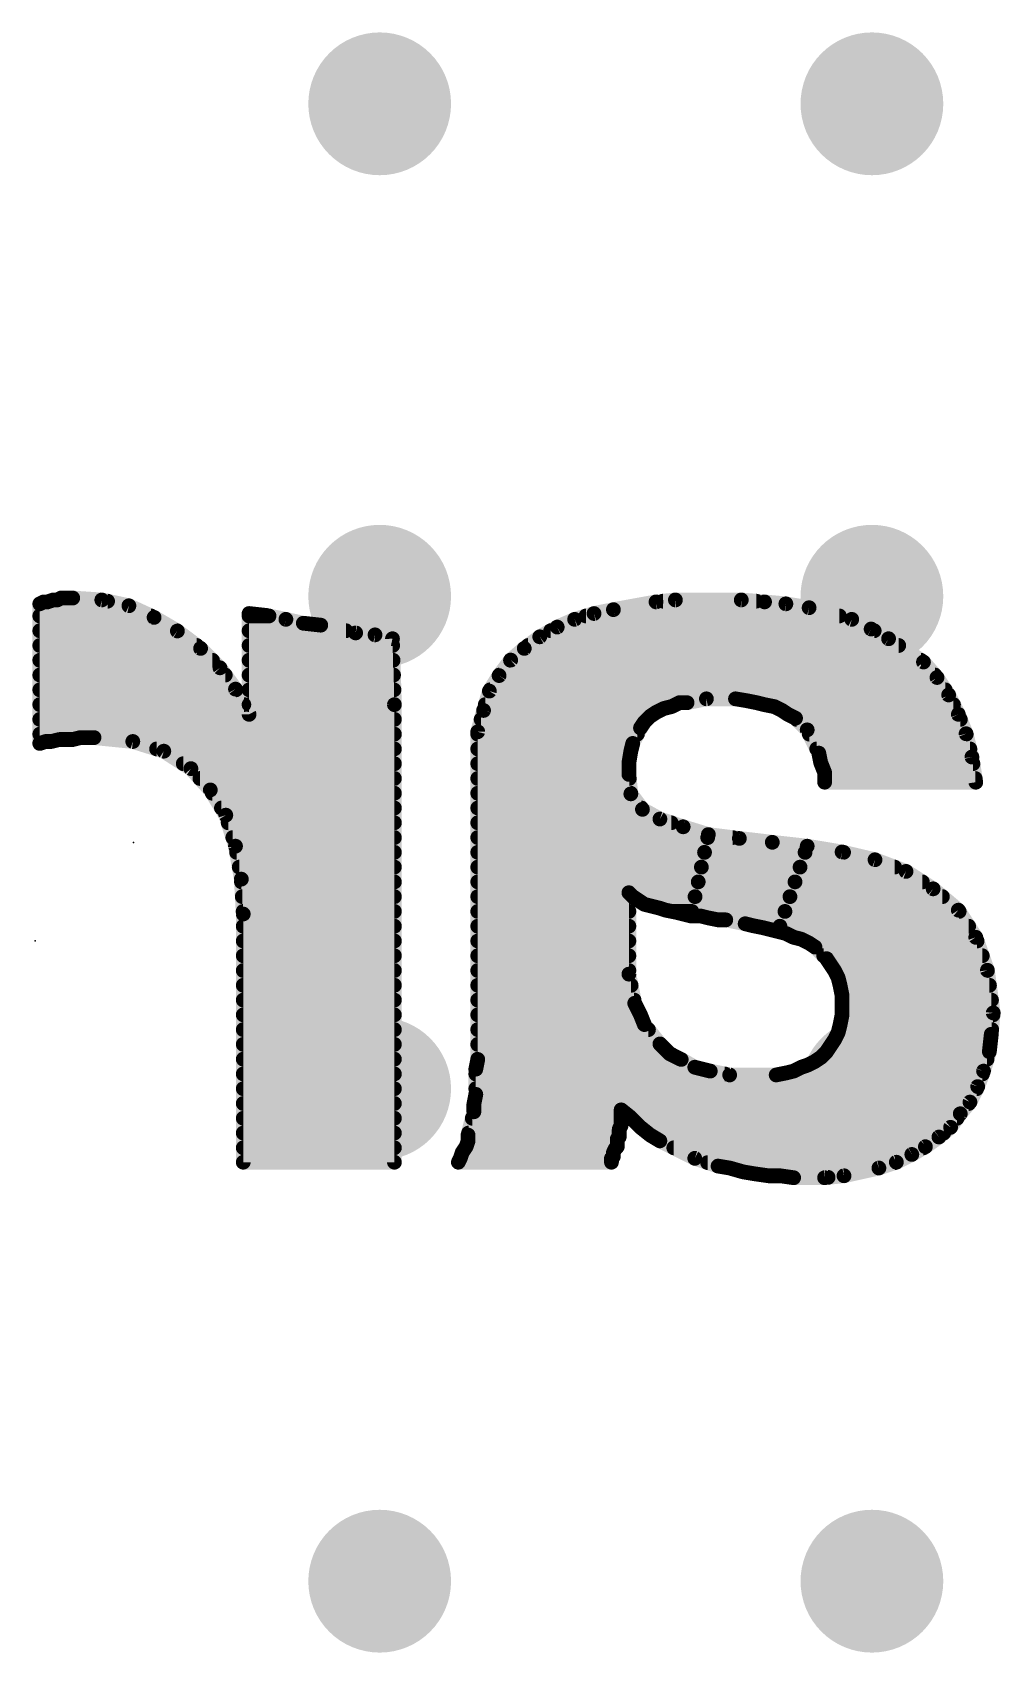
# Model space of a CAD drawing. Extents: x -38 to 69, y -21 to 41.
# Drawn here: x 19.8 to 24.79, y 16.14 to 24.5 of the extents above; entities that cross this region are included whole.
import ezdxf

# ---------------------------------------------------------------- set-up
doc = ezdxf.new("R2010")
doc.units = 0
for name, color, linetype in [('18', 110, 'CONTINUOUS'), ('22', 40, 'CONTINUOUS'), ('23', 53, 'CONTINUOUS'), ('24', 53, 'CONTINUOUS')]:
    doc.layers.add(name, color=color, linetype=linetype)

# ---------------------------------------------------------------- blocks, each defined once
blk = doc.blocks.new('ROUNDV')
at = {"const_width": 0.5}
blk.add_lwpolyline([(0, -0.25, 1), (0, 0.25, 1), (0, -0.25)], format="xyb", dxfattribs=at)

msp = doc.modelspace()

# ---------------------------------------------------------------- linework, layer by layer
at = {"layer": '22', "const_width": 0.0762}
for points in [[(19.856, 21.561), (19.836, 21.551)], [(19.836, 21.551), (19.836, 20.831)], [(19.876, 21.561), (19.856, 21.561)], [(19.906, 21.571), (19.876, 21.561)], [(19.8868, 21.5646), (20.1859, 21.5646)], [(19.926, 21.571), (19.906, 21.571)], [(19.946, 21.581), (19.926, 21.571)], [(20.006, 21.581), (19.946, 21.581)], [(20.156, 21.571), (20.006, 21.581)], [(20.296, 21.541), (20.156, 21.571)], [(20.426, 21.481), (20.296, 21.541)], [(23.016, 21.561), (22.796, 21.521)], [(23.116, 21.571), (23.016, 21.561)], [(23.052, 21.5646), (23.5328, 21.5646)], [(23.456, 21.571), (23.116, 21.571)], [(23.576, 21.561), (23.456, 21.571)], [(23.686, 21.551), (23.576, 21.561)], [(23.806, 21.531), (23.686, 21.551)], [(24.026, 21.471), (23.806, 21.531)], [(19.836, 21.4884), (20.41, 21.4884)], [(20.546, 21.411), (20.426, 21.481)], [(21.006, 21.491), (20.916, 21.501)], [(20.916, 21.501), (20.916, 20.981)], [(20.916, 21.4884), (21.019, 21.4884)], [(21.106, 21.471), (21.006, 21.491)], [(21.196, 21.451), (21.106, 21.471)], [(21.286, 21.441), (21.196, 21.451)], [(21.466, 21.401), (21.286, 21.441)], [(22.596, 21.471), (22.506, 21.431)], [(22.696, 21.501), (22.596, 21.471)], [(22.654, 21.4884), (23.9622, 21.4884)], [(22.796, 21.521), (22.696, 21.501)], [(24.126, 21.421), (24.026, 21.471)], [(19.836, 21.4122), (20.5439, 21.4122)], [(20.666, 21.321), (20.546, 21.411)], [(20.916, 21.4122), (21.4156, 21.4122)], [(21.566, 21.391), (21.466, 21.401)], [(21.656, 21.371), (21.566, 21.391)], [(21.666, 21.031), (21.656, 21.371)], [(22.416, 21.381), (22.336, 21.321)], [(22.506, 21.431), (22.416, 21.381)], [(22.4722, 21.4122), (24.1418, 21.4122)], [(24.216, 21.371), (24.126, 21.421)], [(24.396, 21.251), (24.216, 21.371)], [(19.836, 21.336), (20.646, 21.336)], [(20.766, 21.221), (20.666, 21.321)], [(20.916, 21.336), (21.657, 21.336)], [(22.336, 21.321), (22.266, 21.261)], [(22.356, 21.336), (24.2685, 21.336)], [(19.836, 21.2598), (20.7272, 21.2598)], [(20.846, 21.111), (20.766, 21.221)], [(20.916, 21.2598), (21.6593, 21.2598)], [(22.266, 21.261), (22.206, 21.181)], [(22.2651, 21.2598), (24.3828, 21.2598)], [(24.466, 21.171), (24.396, 21.251)], [(19.836, 21.1836), (20.7932, 21.1836)], [(19.836, 21.1074), (20.8479, 21.1074)], [(20.916, 20.981), (20.846, 21.111)], [(20.916, 21.1836), (21.6615, 21.1836)], [(20.916, 21.1074), (21.6638, 21.1074)], [(22.206, 21.181), (22.156, 21.101)], [(22.16, 21.1074), (24.5084, 21.1074)], [(22.208, 21.1836), (24.455, 21.1836)], [(24.526, 21.081), (24.466, 21.171)], [(19.836, 21.0312), (20.889, 21.0312)], [(20.916, 21.0312), (21.666, 21.0312)], [(21.666, 18.671), (21.666, 21.031)], [(22.156, 21.101), (22.126, 21.001)], [(22.1351, 21.0312), (23.1164, 21.0312)], [(23.056, 21.011), (23.096, 21.021)], [(23.096, 21.021), (23.136, 21.041)], [(23.136, 21.041), (23.176, 21.041)], [(23.176, 21.041), (23.276, 21.061)], [(23.276, 21.061), (23.426, 21.061)], [(23.426, 21.061), (23.486, 21.051)], [(23.486, 21.051), (23.536, 21.041)], [(23.536, 21.041), (23.576, 21.031)], [(23.5752, 21.0312), (24.5509, 21.0312)], [(23.576, 21.031), (23.626, 21.021)], [(23.626, 21.021), (23.666, 21.001)], [(24.576, 20.981), (24.526, 21.081)], [(19.836, 20.955), (21.666, 20.955)], [(22.126, 21.001), (22.096, 20.891)], [(22.1135, 20.955), (22.97, 20.955)], [(22.936, 20.911), (22.956, 20.941)], [(22.956, 20.941), (22.986, 20.971)], [(22.986, 20.971), (23.016, 20.991)], [(23.016, 20.991), (23.056, 21.011)], [(23.666, 21.001), (23.696, 20.981)], [(23.696, 20.981), (23.736, 20.961)], [(23.736, 20.961), (23.796, 20.901)], [(23.742, 20.955), (24.5864, 20.955)], [(24.616, 20.881), (24.576, 20.981)], [(19.836, 20.8788), (21.666, 20.8788)], [(20.006, 20.851), (20.046, 20.861)], [(20.046, 20.861), (20.116, 20.861)], [(20.116, 20.861), (20.316, 20.841)], [(22.096, 20.891), (22.096, 19.201)], [(22.096, 20.8788), (22.9199, 20.8788)], [(22.896, 20.831), (22.936, 20.911)], [(23.796, 20.901), (23.856, 20.781)], [(23.8071, 20.8788), (24.6166, 20.8788)], [(24.646, 20.761), (24.616, 20.881)], [(19.836, 20.831), (19.866, 20.841)], [(19.866, 20.841), (19.896, 20.841)], [(19.896, 20.841), (19.936, 20.851)], [(19.936, 20.851), (20.006, 20.851)], [(20.316, 20.841), (20.476, 20.791)], [(20.4389, 20.8026), (21.666, 20.8026)], [(20.476, 20.791), (20.616, 20.701)], [(22.096, 20.8026), (22.8889, 20.8026)], [(22.876, 20.731), (22.886, 20.791)], [(22.886, 20.791), (22.896, 20.831)], [(23.8452, 20.8026), (24.6356, 20.8026)], [(23.856, 20.781), (23.866, 20.731)], [(20.5765, 20.7264), (21.666, 20.7264)], [(20.616, 20.701), (20.716, 20.591)], [(22.096, 20.7264), (22.876, 20.7264)], [(22.876, 20.671), (22.876, 20.731)], [(23.866, 20.731), (23.886, 20.681)], [(23.8678, 20.7264), (24.6513, 20.7264)], [(24.666, 20.631), (24.646, 20.761)], [(20.6622, 20.6502), (21.666, 20.6502)], [(22.096, 20.6502), (22.8781, 20.6502)], [(22.886, 20.571), (22.876, 20.671)], [(23.886, 20.681), (23.886, 20.631)], [(23.886, 20.6502), (24.663, 20.6502)], [(23.886, 20.631), (24.666, 20.631)], [(20.716, 20.591), (20.796, 20.461)], [(20.7265, 20.574), (21.666, 20.574)], [(22.096, 20.574), (22.8857, 20.574)], [(22.946, 20.491), (22.886, 20.571)], [(20.7734, 20.4978), (21.666, 20.4978)], [(20.796, 20.461), (20.846, 20.301)], [(22.096, 20.4978), (22.9409, 20.4978)], [(23.036, 20.441), (22.946, 20.491)], [(23.156, 20.401), (23.036, 20.441)], [(20.8083, 20.4216), (21.666, 20.4216)], [(22.096, 20.4216), (23.0942, 20.4216)], [(23.286, 20.361), (23.156, 20.401)], [(23.286, 20.361), (23.196, 19.941)], [(23.196, 19.941), (23.286, 20.361)], [(23.446, 20.341), (23.286, 20.361)], [(20.8321, 20.3454), (21.666, 20.3454)], [(20.846, 20.301), (20.876, 20.131)], [(20.8516, 20.2692), (21.666, 20.2692)], [(22.096, 20.3454), (23.2827, 20.3454)], [(22.096, 20.2692), (23.2663, 20.2692)], [(23.2663, 20.2692), (23.7852, 20.2692)], [(23.2827, 20.3454), (23.4108, 20.3454)], [(23.616, 20.321), (23.446, 20.341)], [(23.796, 20.301), (23.616, 20.321)], [(23.646, 19.861), (23.796, 20.301)], [(23.796, 20.301), (23.646, 19.861)], [(23.7852, 20.2692), (23.9837, 20.2692)], [(23.976, 20.271), (23.796, 20.301)], [(24.146, 20.231), (23.976, 20.271)], [(20.8651, 20.193), (21.666, 20.193)], [(22.096, 20.193), (23.25, 20.193)], [(23.25, 20.193), (23.7592, 20.193)], [(23.7592, 20.193), (24.2473, 20.193)], [(24.306, 20.171), (24.146, 20.231)], [(20.876, 20.131), (20.886, 19.951)], [(20.8768, 20.1168), (21.666, 20.1168)], [(22.096, 20.1168), (23.2337, 20.1168)], [(23.2337, 20.1168), (23.7332, 20.1168)], [(23.7332, 20.1168), (24.3903, 20.1168)], [(24.446, 20.081), (24.306, 20.171)], [(20.881, 20.0406), (21.666, 20.0406)], [(22.096, 20.0406), (22.876, 20.0406)], [(22.876, 19.641), (22.876, 20.061)], [(22.876, 20.061), (22.896, 20.041)], [(22.896, 20.041), (22.956, 20.001)], [(22.8966, 20.0406), (23.2173, 20.0406)], [(23.2173, 20.0406), (23.7072, 20.0406)], [(23.7072, 20.0406), (24.4937, 20.0406)], [(24.576, 19.971), (24.446, 20.081)], [(20.8853, 19.9644), (21.666, 19.9644)], [(20.886, 19.951), (20.886, 18.671)], [(22.096, 19.9644), (22.876, 19.9644)], [(22.956, 20.001), (23.036, 19.981)], [(23.036, 19.981), (23.066, 19.971)], [(23.066, 19.971), (23.116, 19.961)], [(23.099, 19.9644), (23.201, 19.9644)], [(23.116, 19.961), (23.196, 19.941)], [(23.196, 19.941), (23.246, 19.941)], [(23.201, 19.9644), (23.6813, 19.9644)], [(23.246, 19.941), (23.286, 19.931)], [(23.6813, 19.9644), (24.5802, 19.9644)], [(24.666, 19.831), (24.576, 19.971)], [(20.886, 19.8882), (21.666, 19.8882)], [(22.096, 19.8882), (22.876, 19.8882)], [(23.286, 19.931), (23.336, 19.921)], [(23.336, 19.921), (23.376, 19.921)], [(23.376, 19.921), (23.476, 19.901)], [(23.476, 19.901), (23.516, 19.891)], [(23.516, 19.891), (23.566, 19.881)], [(23.53, 19.8882), (23.6553, 19.8882)], [(23.566, 19.881), (23.646, 19.861)], [(23.646, 19.861), (23.686, 19.851)], [(23.6553, 19.8882), (24.6292, 19.8882)], [(23.686, 19.851), (23.726, 19.831)], [(20.886, 19.812), (21.666, 19.812)], [(22.096, 19.812), (22.876, 19.812)], [(23.726, 19.831), (23.766, 19.821)], [(23.766, 19.821), (23.806, 19.801)], [(23.784, 19.812), (24.6727, 19.812)], [(23.806, 19.801), (23.836, 19.781)], [(23.836, 19.781), (23.896, 19.721)], [(24.726, 19.661), (24.666, 19.831)], [(20.886, 19.7358), (21.666, 19.7358)], [(22.096, 19.7358), (22.876, 19.7358)], [(23.8812, 19.7358), (24.6996, 19.7358)], [(23.896, 19.721), (23.936, 19.661)], [(20.886, 19.6596), (21.666, 19.6596)], [(22.096, 19.6596), (22.876, 19.6596)], [(22.906, 19.491), (22.876, 19.641)], [(23.936, 19.661), (23.956, 19.621)], [(23.9367, 19.6596), (24.7262, 19.6596)], [(23.956, 19.621), (23.966, 19.581)], [(24.756, 19.441), (24.726, 19.661)], [(20.886, 19.5834), (21.666, 19.5834)], [(22.096, 19.5834), (22.8875, 19.5834)], [(23.9654, 19.5834), (24.7366, 19.5834)], [(23.966, 19.581), (23.976, 19.531)], [(23.976, 19.531), (23.976, 19.431)], [(20.886, 19.5072), (21.666, 19.5072)], [(22.096, 19.5072), (22.9028, 19.5072)], [(22.936, 19.431), (22.906, 19.491)], [(23.976, 19.5072), (24.747, 19.5072)], [(24.746, 19.331), (24.756, 19.441)], [(20.886, 19.431), (21.666, 19.431)], [(20.886, 19.3548), (21.666, 19.3548)], [(22.096, 19.431), (22.936, 19.431)], [(22.096, 19.3548), (22.977, 19.3548)], [(22.956, 19.381), (22.936, 19.431)], [(23.036, 19.281), (22.956, 19.381)], [(23.966, 19.381), (23.956, 19.341)], [(23.9595, 19.3548), (24.7482, 19.3548)], [(23.976, 19.431), (23.966, 19.381)], [(23.976, 19.431), (24.7551, 19.431)], [(20.886, 19.2786), (21.666, 19.2786)], [(22.096, 19.2786), (23.0384, 19.2786)], [(23.086, 19.231), (23.036, 19.281)], [(23.936, 19.301), (23.896, 19.241)], [(23.9211, 19.2786), (24.7402, 19.2786)], [(23.956, 19.341), (23.936, 19.301)], [(24.736, 19.241), (24.746, 19.331)], [(20.886, 19.2024), (21.666, 19.2024)], [(22.096, 19.201), (22.086, 19.151)], [(22.096, 19.2024), (23.1432, 19.2024)], [(23.146, 19.201), (23.086, 19.231)], [(23.216, 19.161), (23.146, 19.201)], [(23.836, 19.191), (23.796, 19.171)], [(23.866, 19.211), (23.836, 19.191)], [(23.8531, 19.2024), (24.7244, 19.2024)], [(23.896, 19.241), (23.866, 19.211)], [(24.706, 19.141), (24.736, 19.241)], [(20.886, 19.1262), (21.666, 19.1262)], [(22.086, 19.151), (22.086, 19.021)], [(22.086, 19.1262), (23.37, 19.1262)], [(23.296, 19.141), (23.216, 19.161)], [(23.396, 19.121), (23.296, 19.141)], [(23.636, 19.121), (23.396, 19.121)], [(23.686, 19.131), (23.636, 19.121)], [(23.662, 19.1262), (24.7005, 19.1262)], [(23.726, 19.141), (23.686, 19.131)], [(23.766, 19.161), (23.726, 19.141)], [(23.796, 19.171), (23.766, 19.161)], [(24.676, 19.061), (24.706, 19.141)], [(20.886, 19.05), (21.666, 19.05)], [(22.086, 19.021), (22.076, 18.971)], [(22.086, 19.05), (24.6705, 19.05)], [(24.636, 18.981), (24.676, 19.061)], [(20.886, 18.9738), (21.666, 18.9738)], [(22.076, 18.971), (22.076, 18.931)], [(22.0766, 18.9738), (24.63, 18.9738)], [(22.836, 18.861), (22.836, 18.941)], [(22.836, 18.941), (22.886, 18.901)], [(24.586, 18.921), (24.636, 18.981)], [(20.886, 18.8976), (21.666, 18.8976)], [(22.076, 18.931), (22.046, 18.811)], [(22.0677, 18.8976), (22.836, 18.8976)], [(22.826, 18.841), (22.836, 18.861)], [(22.886, 18.901), (22.936, 18.851)], [(22.8894, 18.8976), (24.5693, 18.8976)], [(22.936, 18.851), (22.986, 18.811)], [(24.476, 18.801), (24.536, 18.851)], [(24.536, 18.851), (24.586, 18.921)], [(20.886, 18.8214), (21.666, 18.8214)], [(22.046, 18.781), (22.036, 18.751)], [(22.046, 18.811), (22.046, 18.781)], [(22.0486, 18.8214), (22.826, 18.8214)], [(22.816, 18.791), (22.826, 18.801)], [(22.816, 18.751), (22.816, 18.791)], [(22.826, 18.801), (22.826, 18.841)], [(22.973, 18.8214), (24.5005, 18.8214)], [(22.986, 18.811), (23.036, 18.781)], [(23.036, 18.781), (23.216, 18.691)], [(24.406, 18.751), (24.476, 18.801)], [(20.886, 18.7452), (21.666, 18.7452)], [(22.006, 18.691), (21.996, 18.671)], [(22.016, 18.721), (22.006, 18.691)], [(22.036, 18.751), (22.016, 18.721)], [(22.0321, 18.7452), (22.8102, 18.7452)], [(22.786, 18.691), (22.796, 18.701)], [(22.786, 18.671), (22.786, 18.691)], [(22.796, 18.721), (22.806, 18.741)], [(22.796, 18.701), (22.796, 18.721)], [(22.806, 18.741), (22.816, 18.751)], [(23.1076, 18.7452), (24.3959, 18.7452)], [(23.216, 18.691), (23.336, 18.651)], [(24.256, 18.671), (24.336, 18.711)], [(24.336, 18.711), (24.406, 18.751)], [(20.886, 18.671), (21.666, 18.671)], [(21.996, 18.671), (22.786, 18.671)], [(23.282, 18.669), (24.25, 18.669)], [(23.336, 18.651), (23.396, 18.641)], [(23.396, 18.641), (23.466, 18.621)], [(23.466, 18.621), (23.526, 18.611)], [(23.526, 18.611), (23.596, 18.601)], [(23.596, 18.601), (23.656, 18.601)], [(23.656, 18.601), (23.726, 18.591)], [(23.886, 18.591), (23.986, 18.601)], [(23.986, 18.601), (24.166, 18.641)], [(24.166, 18.641), (24.256, 18.671)], [(23.7134, 18.5928), (23.904, 18.5928)], [(23.726, 18.591), (23.886, 18.591)]]:
    msp.add_lwpolyline(points, dxfattribs=at)
at = {"layer": '22', "const_width": 0.0381}
for points in [[(19.8275, 21.568, 1), (19.8445, 21.534)], [(19.8551, 21.551, 1), (19.817, 21.551)], [(19.856, 21.58, 1), (19.856, 21.5419)], [(19.8645, 21.544, 1), (19.8475, 21.578)], [(19.87, 21.5791, 1), (19.882, 21.5429)], [(19.8868, 21.5837, 1), (19.8868, 21.5456)], [(19.876, 21.5419, 1), (19.876, 21.58)], [(19.906, 21.5901, 1), (19.906, 21.552)], [(19.912, 21.5529, 1), (19.9, 21.5891)], [(19.9175, 21.588, 1), (19.9345, 21.554)], [(19.926, 21.552, 1), (19.926, 21.5901)], [(19.946, 21.6, 1), (19.946, 21.5619)], [(19.9545, 21.564, 1), (19.9375, 21.598)], [(20.0073, 21.6, 1), (20.0047, 21.562)], [(20.006, 21.5619, 1), (20.006, 21.6)], [(20.16, 21.5896, 1), (20.152, 21.5524)], [(20.1547, 21.552, 1), (20.1573, 21.59)], [(20.1859, 21.5456, 1), (20.1859, 21.5837)], [(20.304, 21.5583, 1), (20.288, 21.5237)], [(20.292, 21.5224, 1), (20.3, 21.5596)], [(23.0141, 21.58, 1), (23.0179, 21.542)], [(23.0194, 21.5423, 1), (23.0126, 21.5797)], [(23.052, 21.5837, 1), (23.052, 21.5456)], [(23.116, 21.5901, 1), (23.116, 21.552)], [(23.1179, 21.552, 1), (23.1141, 21.59)], [(23.4576, 21.59, 1), (23.4544, 21.552)], [(23.456, 21.552, 1), (23.456, 21.5901)], [(23.5328, 21.5456, 1), (23.5328, 21.5837)], [(23.5777, 21.58, 1), (23.5743, 21.542)], [(23.5744, 21.542, 1), (23.5776, 21.58)], [(23.6891, 21.5698, 1), (23.6829, 21.5322)], [(23.6843, 21.532, 1), (23.6877, 21.57)], [(23.811, 21.5494, 1), (23.801, 21.5126)], [(23.8029, 21.5122, 1), (23.8091, 21.5498)], [(19.836, 21.5075, 1), (19.836, 21.4694)], [(20.4356, 21.4975, 1), (20.4164, 21.4645)], [(20.41, 21.4694, 1), (20.41, 21.5075)], [(20.418, 21.4637, 1), (20.434, 21.4983)], [(20.9181, 21.5199, 1), (20.9139, 21.4821)], [(20.9351, 21.501, 1), (20.897, 21.501)], [(20.916, 21.5075, 1), (20.916, 21.4694)], [(21.0097, 21.5097, 1), (21.0023, 21.4723)], [(21.0039, 21.4721, 1), (21.0081, 21.5099)], [(21.019, 21.4694, 1), (21.019, 21.5075)], [(21.1101, 21.4896, 1), (21.1019, 21.4524)], [(21.1023, 21.4523, 1), (21.1097, 21.4897)], [(21.1981, 21.4699, 1), (21.1939, 21.4321)], [(21.1919, 21.4324, 1), (21.2001, 21.4696)], [(21.2901, 21.4596, 1), (21.2819, 21.4224)], [(21.2839, 21.4221, 1), (21.2881, 21.4599)], [(22.5905, 21.4892, 1), (22.6015, 21.4528)], [(22.6037, 21.4536, 1), (22.5883, 21.4884)], [(22.654, 21.5075, 1), (22.654, 21.4694)], [(22.6923, 21.5197, 1), (22.6997, 21.4823)], [(22.7015, 21.4828, 1), (22.6905, 21.5192)], [(22.7926, 21.5397, 1), (22.7994, 21.5023)], [(22.7997, 21.5023, 1), (22.7923, 21.5397)], [(23.9622, 21.4694, 1), (23.9622, 21.5075)], [(24.0345, 21.488, 1), (24.0175, 21.454)], [(24.021, 21.4526, 1), (24.031, 21.4894)], [(19.836, 21.4313, 1), (19.836, 21.3932)], [(20.5574, 21.4262, 1), (20.5346, 21.3958)], [(20.5364, 21.3945, 1), (20.5556, 21.4275)], [(20.5439, 21.3932, 1), (20.5439, 21.4313)], [(20.916, 21.4313, 1), (20.916, 21.3932)], [(21.4156, 21.3932, 1), (21.4156, 21.4313)], [(21.4679, 21.42, 1), (21.4641, 21.382)], [(21.4619, 21.3824, 1), (21.4701, 21.4196)], [(21.5701, 21.4096, 1), (21.5619, 21.3724)], [(21.5641, 21.372, 1), (21.5679, 21.41)], [(21.675, 21.3716, 1), (21.637, 21.3704)], [(21.6519, 21.3524, 1), (21.6601, 21.3896)], [(22.4067, 21.3977, 1), (22.4253, 21.3643)], [(22.4274, 21.3658, 1), (22.4046, 21.3962)], [(22.4722, 21.4313, 1), (22.4722, 21.3932)], [(22.4983, 21.4484, 1), (22.5137, 21.4136)], [(22.5153, 21.4143, 1), (22.4967, 21.4477)], [(24.1353, 21.4377, 1), (24.1167, 21.4043)], [(24.1175, 21.404, 1), (24.1345, 21.438)], [(24.1418, 21.3932, 1), (24.1418, 21.4313)], [(24.2266, 21.3869, 1), (24.2054, 21.3551)], [(24.2067, 21.3543, 1), (24.2253, 21.3877)], [(19.836, 21.3551, 1), (19.836, 21.317)], [(20.646, 21.317, 1), (20.646, 21.3551)], [(20.6795, 21.3345, 1), (20.6525, 21.3075)], [(20.6546, 21.3058, 1), (20.6774, 21.3362)], [(20.916, 21.3551, 1), (20.916, 21.317)], [(21.657, 21.317, 1), (21.657, 21.3551)], [(22.3246, 21.3362, 1), (22.3474, 21.3058)], [(22.3484, 21.3065, 1), (22.3236, 21.3355)], [(22.356, 21.3551, 1), (22.356, 21.317)], [(24.2685, 21.317, 1), (24.2685, 21.3551)], [(19.836, 21.2789, 1), (19.836, 21.2408)], [(20.7272, 21.2408, 1), (20.7272, 21.2789)], [(20.7814, 21.2322, 1), (20.7506, 21.2098)], [(20.7525, 21.2075, 1), (20.7795, 21.2345)], [(20.916, 21.2789, 1), (20.916, 21.2408)], [(21.6593, 21.2408, 1), (21.6593, 21.2789)], [(22.2651, 21.2789, 1), (22.2651, 21.2408)], [(22.2536, 21.2755, 1), (22.2784, 21.2465)], [(22.2812, 21.2496, 1), (22.2508, 21.2724)], [(24.4103, 21.2635, 1), (24.3817, 21.2385)], [(24.3828, 21.2408, 1), (24.3828, 21.2789)], [(24.3854, 21.2351, 1), (24.4066, 21.2669)], [(19.836, 21.2027, 1), (19.836, 21.1646)], [(19.836, 21.1265, 1), (19.836, 21.0884)], [(20.7932, 21.1646, 1), (20.7932, 21.2027)], [(20.8628, 21.12, 1), (20.8292, 21.102)], [(20.8479, 21.0884, 1), (20.8479, 21.1265)], [(20.916, 21.2027, 1), (20.916, 21.1646)], [(20.916, 21.1265, 1), (20.916, 21.0884)], [(21.6615, 21.1646, 1), (21.6615, 21.2027)], [(21.6638, 21.0884, 1), (21.6638, 21.1265)], [(22.16, 21.1265, 1), (22.16, 21.0884)], [(22.1908, 21.1924, 1), (22.2212, 21.1696)], [(22.208, 21.2027, 1), (22.208, 21.1646)], [(22.2222, 21.1709, 1), (22.1898, 21.1911)], [(24.4819, 21.1816, 1), (24.4501, 21.1604)], [(24.4517, 21.1585, 1), (24.4803, 21.1835)], [(24.455, 21.1646, 1), (24.455, 21.2027)], [(24.5084, 21.0884, 1), (24.5084, 21.1265)], [(19.836, 21.0503, 1), (19.836, 21.0122)], [(20.8306, 21.0998, 1), (20.8614, 21.1222)], [(20.889, 21.0122, 1), (20.889, 21.0503)], [(20.916, 21.0503, 1), (20.916, 21.0122)], [(21.6851, 21.031, 1), (21.647, 21.031)], [(21.666, 21.0122, 1), (21.666, 21.0503)], [(22.1351, 21.0503, 1), (22.1351, 21.0122)], [(22.1398, 21.1111, 1), (22.1722, 21.0909)], [(22.1742, 21.0955, 1), (22.1378, 21.1065)], [(23.1006, 21.0025, 1), (23.0914, 21.0395)], [(23.1164, 21.0122, 1), (23.1164, 21.0503)], [(23.136, 21.0601, 1), (23.136, 21.022)], [(23.1445, 21.024, 1), (23.1275, 21.058)], [(23.1723, 21.0597, 1), (23.1797, 21.0223)], [(23.176, 21.022, 1), (23.176, 21.0601)], [(23.276, 21.08, 1), (23.276, 21.0419)], [(23.2797, 21.0423, 1), (23.2723, 21.0797)], [(23.4291, 21.0798, 1), (23.4229, 21.0422)], [(23.426, 21.0419, 1), (23.426, 21.08)], [(23.4897, 21.0697, 1), (23.4823, 21.0323)], [(23.4829, 21.0322, 1), (23.4891, 21.0698)], [(23.5406, 21.0595, 1), (23.5314, 21.0225)], [(23.5323, 21.0223, 1), (23.5397, 21.0597)], [(23.5752, 21.0503, 1), (23.5752, 21.0122)], [(23.5797, 21.0497, 1), (23.5723, 21.0123)], [(23.5714, 21.0125, 1), (23.5806, 21.0495)], [(23.6345, 21.038, 1), (23.6175, 21.004)], [(23.6223, 21.0023, 1), (23.6297, 21.0397)], [(24.543, 21.0895, 1), (24.509, 21.0725)], [(24.5101, 21.0704, 1), (24.5419, 21.0916)], [(24.5509, 21.0122, 1), (24.5509, 21.0503)], [(19.836, 20.9741, 1), (19.836, 20.936)], [(20.897, 20.981, 1), (20.9351, 20.981)], [(20.8992, 20.972, 1), (20.9328, 20.99)], [(21.647, 21.0304, 1), (21.685, 21.0316)], [(21.666, 20.936, 1), (21.666, 20.9741)], [(22.1135, 20.9741, 1), (22.1135, 20.936)], [(22.1078, 21.0065, 1), (22.1442, 20.9955)], [(22.1444, 20.996, 1), (22.1076, 21.006)], [(22.9719, 20.9304, 1), (22.9401, 20.9516)], [(22.9754, 20.9869, 1), (22.9966, 20.9551)], [(22.97, 20.936, 1), (22.97, 20.9741)], [(22.9995, 20.9575, 1), (22.9725, 20.9845)], [(23.0075, 21.008, 1), (23.0245, 20.974)], [(23.0266, 20.9751, 1), (23.0054, 21.0069)], [(23.0514, 21.0295, 1), (23.0606, 20.9925)], [(23.0645, 20.994, 1), (23.0475, 21.028)], [(23.0875, 21.038, 1), (23.1045, 21.004)], [(23.6766, 21.0169, 1), (23.6554, 20.9851)], [(23.6575, 20.984, 1), (23.6745, 21.018)], [(23.7045, 20.998, 1), (23.6875, 20.964)], [(23.6854, 20.9651, 1), (23.7066, 20.9969)], [(23.7495, 20.9745, 1), (23.7225, 20.9475)], [(23.742, 20.9741, 1), (23.742, 20.936)], [(23.7275, 20.944, 1), (23.7445, 20.978)], [(24.5937, 20.9881, 1), (24.5583, 20.9739)], [(24.559, 20.9725, 1), (24.593, 20.9895)], [(24.5864, 20.936, 1), (24.5864, 20.9741)], [(19.836, 20.8979, 1), (19.836, 20.8598)], [(20.046, 20.8801, 1), (20.046, 20.842)], [(20.0506, 20.8425, 1), (20.0414, 20.8795)], [(20.1179, 20.88, 1), (20.1141, 20.842)], [(20.116, 20.842, 1), (20.116, 20.8801)], [(21.666, 20.8598, 1), (21.666, 20.8979)], [(22.096, 20.8979, 1), (22.096, 20.8598)], [(22.0776, 20.896, 1), (22.1144, 20.886)], [(22.1151, 20.891, 1), (22.077, 20.891)], [(22.9201, 20.9216, 1), (22.9519, 20.9004)], [(22.953, 20.9025, 1), (22.919, 20.9195)], [(22.9199, 20.8598, 1), (22.9199, 20.8979)], [(22.9425, 20.9545, 1), (22.9695, 20.9275)], [(23.813, 20.9095, 1), (23.779, 20.8925)], [(23.7825, 20.8875, 1), (23.8095, 20.9145)], [(23.8071, 20.8979, 1), (23.8071, 20.8598)], [(24.6345, 20.8856, 1), (24.5975, 20.8764)], [(24.5983, 20.8739, 1), (24.6337, 20.8881)], [(24.6166, 20.8598, 1), (24.6166, 20.8979)], [(19.83, 20.8491, 1), (19.842, 20.8129)], [(19.817, 20.831, 1), (19.8551, 20.831)], [(19.866, 20.8601, 1), (19.866, 20.822)], [(19.872, 20.8229, 1), (19.86, 20.8591)], [(19.8914, 20.8595, 1), (19.9006, 20.8225)], [(19.896, 20.822, 1), (19.896, 20.8601)], [(19.936, 20.8701, 1), (19.936, 20.832)], [(19.9406, 20.8325, 1), (19.9314, 20.8695)], [(20.0014, 20.8695, 1), (20.0106, 20.8325)], [(20.006, 20.832, 1), (20.006, 20.8701)], [(20.3217, 20.8592, 1), (20.3103, 20.8228)], [(20.3141, 20.822, 1), (20.3179, 20.86)], [(20.4389, 20.8217, 1), (20.4389, 20.7836)], [(20.4863, 20.807, 1), (20.4657, 20.775)], [(20.4703, 20.7728, 1), (20.4817, 20.8092)], [(21.666, 20.7836, 1), (21.666, 20.8217)], [(22.096, 20.8217, 1), (22.096, 20.7836)], [(22.8675, 20.7956, 1), (22.9045, 20.7864)], [(22.9048, 20.7879, 1), (22.8672, 20.7941)], [(22.879, 20.8395, 1), (22.913, 20.8225)], [(22.9145, 20.8264, 1), (22.8775, 20.8356)], [(22.8889, 20.7836, 1), (22.8889, 20.8217)], [(23.8452, 20.8217, 1), (23.8452, 20.7836)], [(23.8747, 20.7847, 1), (23.8373, 20.7773)], [(23.839, 20.7725, 1), (23.873, 20.7895)], [(24.6356, 20.7836, 1), (24.6356, 20.8217)], [(20.5765, 20.7455, 1), (20.5765, 20.7074)], [(20.6301, 20.7138, 1), (20.6019, 20.6882)], [(20.6057, 20.685, 1), (20.6263, 20.717)], [(21.666, 20.7074, 1), (21.666, 20.7455)], [(22.096, 20.7455, 1), (22.096, 20.7074)], [(22.8951, 20.731, 1), (22.857, 20.731)], [(22.8572, 20.7341, 1), (22.8948, 20.7279)], [(22.876, 20.7074, 1), (22.876, 20.7455)], [(23.8837, 20.7381, 1), (23.8483, 20.7239)], [(23.8473, 20.7273, 1), (23.8847, 20.7347)], [(23.8678, 20.7455, 1), (23.8678, 20.7074)], [(24.6648, 20.7639, 1), (24.6272, 20.7581)], [(24.6275, 20.7564, 1), (24.6645, 20.7656)], [(24.6513, 20.7074, 1), (24.6513, 20.7455)], [(20.6622, 20.6693, 1), (20.6622, 20.6312)], [(21.666, 20.6312, 1), (21.666, 20.6693)], [(22.096, 20.6693, 1), (22.096, 20.6312)], [(22.895, 20.6729, 1), (22.857, 20.6691)], [(22.857, 20.671, 1), (22.8951, 20.671)], [(22.8781, 20.6312, 1), (22.8781, 20.6693)], [(23.886, 20.6693, 1), (23.886, 20.6312)], [(23.886, 20.6501, 1), (23.886, 20.612)], [(23.9051, 20.681, 1), (23.867, 20.681)], [(23.867, 20.631, 1), (23.9051, 20.631)], [(23.8683, 20.6739, 1), (23.9037, 20.6881)], [(24.6472, 20.6281, 1), (24.6848, 20.6339)], [(24.663, 20.6312, 1), (24.663, 20.6693)], [(24.666, 20.612, 1), (24.666, 20.6501)], [(20.7322, 20.601, 1), (20.6998, 20.581)], [(20.7019, 20.5782, 1), (20.7301, 20.6038)], [(20.7265, 20.5931, 1), (20.7265, 20.555)], [(21.666, 20.555, 1), (21.666, 20.5931)], [(22.096, 20.5931, 1), (22.096, 20.555)], [(22.9012, 20.5824, 1), (22.8708, 20.5596)], [(22.867, 20.5691, 1), (22.905, 20.5729)], [(22.8857, 20.555, 1), (22.8857, 20.5931)], [(20.7734, 20.5169, 1), (20.7734, 20.4788)], [(20.8142, 20.4667, 1), (20.7778, 20.4553)], [(20.7798, 20.451, 1), (20.8122, 20.471)], [(21.666, 20.4788, 1), (21.666, 20.5169)], [(22.096, 20.5169, 1), (22.096, 20.4788)], [(22.9553, 20.5077, 1), (22.9367, 20.4743)], [(22.9308, 20.4796, 1), (22.9612, 20.5024)], [(22.9409, 20.4788, 1), (22.9409, 20.5169)], [(23.042, 20.4591, 1), (23.03, 20.4229)], [(23.0267, 20.4243, 1), (23.0453, 20.4577)], [(20.8083, 20.4407, 1), (20.8083, 20.4026)], [(21.666, 20.4026, 1), (21.666, 20.4407)], [(22.096, 20.4407, 1), (22.096, 20.4026)], [(23.0942, 20.4026, 1), (23.0942, 20.4407)], [(23.1616, 20.4192, 1), (23.1504, 20.3828)], [(23.15, 20.3829, 1), (23.162, 20.4191)], [(23.2884, 20.3799, 1), (23.2836, 20.3421)], [(23.3046, 20.357, 1), (23.2674, 20.365)], [(23.3046, 20.357, 1), (23.2674, 20.365)], [(23.2804, 20.3428, 1), (23.2916, 20.3792)], [(20.8321, 20.3645, 1), (20.8321, 20.3264)], [(20.8648, 20.3043, 1), (20.8272, 20.2977)], [(20.8278, 20.2953, 1), (20.8642, 20.3067)], [(20.8516, 20.2883, 1), (20.8516, 20.2502)], [(21.666, 20.3264, 1), (21.666, 20.3645)], [(21.666, 20.2502, 1), (21.666, 20.2883)], [(22.096, 20.3645, 1), (22.096, 20.3264)], [(22.096, 20.2883, 1), (22.096, 20.2502)], [(23.2663, 20.2883, 1), (23.2663, 20.2502)], [(23.2827, 20.3645, 1), (23.2827, 20.3264)], [(23.2663, 20.2502, 1), (23.2663, 20.2883)], [(23.2827, 20.3264, 1), (23.2827, 20.3645)], [(23.4108, 20.3264, 1), (23.4108, 20.3645)], [(23.4482, 20.3599, 1), (23.4438, 20.3221)], [(23.4436, 20.3221, 1), (23.4484, 20.3599)], [(23.6181, 20.3399, 1), (23.6139, 20.3021)], [(23.6138, 20.3021, 1), (23.6182, 20.3399)], [(23.7852, 20.2883, 1), (23.7852, 20.2502)], [(23.7991, 20.3198, 1), (23.7929, 20.2822)], [(23.814, 20.2949, 1), (23.778, 20.3071)], [(23.814, 20.2949, 1), (23.778, 20.3071)], [(23.7852, 20.2502, 1), (23.7852, 20.2883)], [(23.7939, 20.2821, 1), (23.7981, 20.3199)], [(23.9804, 20.2895, 1), (23.9716, 20.2525)], [(23.9729, 20.2522, 1), (23.9791, 20.2898)], [(23.9837, 20.2502, 1), (23.9837, 20.2883)], [(20.8651, 20.2121, 1), (20.8651, 20.174)], [(21.666, 20.174, 1), (21.666, 20.2121)], [(22.096, 20.2121, 1), (22.096, 20.174)], [(23.25, 20.2121, 1), (23.25, 20.174)], [(23.25, 20.174, 1), (23.25, 20.2121)], [(23.7592, 20.2121, 1), (23.7592, 20.174)], [(23.7592, 20.174, 1), (23.7592, 20.2121)], [(24.1527, 20.2488, 1), (24.1393, 20.2132)], [(24.1416, 20.2125, 1), (24.1504, 20.2495)], [(24.2473, 20.174, 1), (24.2473, 20.2121)], [(20.895, 20.1321, 1), (20.857, 20.1299)], [(20.8572, 20.1277, 1), (20.8948, 20.1343)], [(20.8768, 20.1359, 1), (20.8768, 20.0978)], [(21.666, 20.0978, 1), (21.666, 20.1359)], [(22.096, 20.1359, 1), (22.096, 20.0978)], [(23.2337, 20.1359, 1), (23.2337, 20.0978)], [(23.2337, 20.0978, 1), (23.2337, 20.1359)], [(23.7332, 20.1359, 1), (23.7332, 20.0978)], [(23.7332, 20.0978, 1), (23.7332, 20.1359)], [(24.3163, 20.187, 1), (24.2957, 20.155)], [(24.2993, 20.1532, 1), (24.3127, 20.1888)], [(24.3903, 20.0978, 1), (24.3903, 20.1359)], [(20.881, 20.0597, 1), (20.881, 20.0216)], [(21.666, 20.0216, 1), (21.666, 20.0597)], [(22.096, 20.0597, 1), (22.096, 20.0216)], [(22.8951, 20.061, 1), (22.857, 20.061)], [(22.8895, 20.0745, 1), (22.8625, 20.0475)], [(22.876, 20.0216, 1), (22.876, 20.0597)], [(22.9066, 20.0569, 1), (22.8854, 20.0251)], [(22.8966, 20.0597, 1), (22.8966, 20.0216)], [(22.8825, 20.0275, 1), (22.9095, 20.0545)], [(23.2173, 20.0597, 1), (23.2173, 20.0216)], [(23.2173, 20.0216, 1), (23.2173, 20.0597)], [(23.7072, 20.0597, 1), (23.7072, 20.0216)], [(23.7072, 20.0216, 1), (23.7072, 20.0597)], [(24.4583, 20.0955, 1), (24.4337, 20.0665)], [(24.4357, 20.065, 1), (24.4563, 20.097)], [(24.4937, 20.0216, 1), (24.4937, 20.0597)], [(20.8853, 19.9835, 1), (20.8853, 19.9454)], [(20.905, 19.951, 1), (20.8669, 19.951)], [(21.666, 19.9454, 1), (21.666, 19.9835)], [(22.096, 19.9835, 1), (22.096, 19.9454)], [(22.876, 19.9454, 1), (22.876, 19.9835)], [(22.9606, 20.0195, 1), (22.9514, 19.9825)], [(22.9454, 19.9851, 1), (22.9666, 20.0169)], [(23.042, 19.9991, 1), (23.03, 19.9629)], [(23.0314, 19.9625, 1), (23.0406, 19.9995)], [(23.0697, 19.9897, 1), (23.0623, 19.9523)], [(23.06, 19.9529, 1), (23.072, 19.9891)], [(23.099, 19.9835, 1), (23.099, 19.9454)], [(23.1206, 19.9795, 1), (23.1114, 19.9425)], [(23.1123, 19.9423, 1), (23.1197, 19.9797)], [(23.196, 19.9601, 1), (23.196, 19.922)], [(23.201, 19.9835, 1), (23.201, 19.9454)], [(23.1914, 19.9225, 1), (23.2006, 19.9595)], [(23.201, 19.9454, 1), (23.201, 19.9835)], [(23.2506, 19.9595, 1), (23.2414, 19.9225)], [(23.246, 19.922, 1), (23.246, 19.9601)], [(23.6813, 19.9835, 1), (23.6813, 19.9454)], [(23.6813, 19.9454, 1), (23.6813, 19.9835)], [(24.592, 19.9813, 1), (24.56, 19.9607)], [(24.5637, 19.9565, 1), (24.5883, 19.9855)], [(24.5802, 19.9454, 1), (24.5802, 19.9835)], [(20.886, 19.9073, 1), (20.886, 19.8692)], [(20.867, 19.9499, 1), (20.905, 19.9521)], [(21.666, 19.8692, 1), (21.666, 19.9073)], [(22.096, 19.9073, 1), (22.096, 19.8692)], [(22.876, 19.8692, 1), (22.876, 19.9073)], [(23.1774, 19.945, 1), (23.2146, 19.937)], [(23.1774, 19.945, 1), (23.2146, 19.937)], [(23.2897, 19.9497, 1), (23.2823, 19.9123)], [(23.2814, 19.9125, 1), (23.2906, 19.9495)], [(23.336, 19.94, 1), (23.336, 19.9019)], [(23.3323, 19.9023, 1), (23.3397, 19.9397)], [(23.3797, 19.9397, 1), (23.3723, 19.9023)], [(23.376, 19.9019, 1), (23.376, 19.94)], [(23.4806, 19.9195, 1), (23.4714, 19.8825)], [(23.4723, 19.8823, 1), (23.4797, 19.9197)], [(23.5197, 19.9097, 1), (23.5123, 19.8723)], [(23.53, 19.9073, 1), (23.53, 19.8692)], [(23.5114, 19.8725, 1), (23.5206, 19.9095)], [(23.5706, 19.8995, 1), (23.5614, 19.8625)], [(23.5623, 19.8623, 1), (23.5697, 19.8997)], [(23.6506, 19.8795, 1), (23.6414, 19.8425)], [(23.6553, 19.9073, 1), (23.6553, 19.8692)], [(23.6414, 19.8425, 1), (23.6506, 19.8795)], [(23.6553, 19.8692, 1), (23.6553, 19.9073)], [(23.6945, 19.868, 1), (23.6775, 19.834)], [(24.6292, 19.8692, 1), (24.6292, 19.9073)], [(20.886, 19.8311, 1), (20.886, 19.793)], [(21.666, 19.793, 1), (21.666, 19.8311)], [(22.096, 19.8311, 1), (22.096, 19.793)], [(22.876, 19.793, 1), (22.876, 19.8311)], [(23.628, 19.8671, 1), (23.664, 19.8549)], [(23.628, 19.8671, 1), (23.664, 19.8549)], [(23.6814, 19.8325, 1), (23.6906, 19.8695)], [(23.7306, 19.8495, 1), (23.7214, 19.8125)], [(23.7175, 19.814, 1), (23.7345, 19.848)], [(23.7745, 19.838, 1), (23.7575, 19.804)], [(23.7614, 19.8025, 1), (23.7706, 19.8395)], [(23.784, 19.8311, 1), (23.784, 19.793)], [(23.8166, 19.8169, 1), (23.7954, 19.7851)], [(23.7975, 19.784, 1), (23.8145, 19.818)], [(23.8495, 19.7945, 1), (23.8225, 19.7675)], [(23.8254, 19.7651, 1), (23.8466, 19.7969)], [(24.684, 19.8373, 1), (24.648, 19.8247)], [(24.65, 19.8207, 1), (24.682, 19.8413)], [(24.6727, 19.793, 1), (24.6727, 19.8311)], [(20.886, 19.7549, 1), (20.886, 19.7168)], [(21.666, 19.7168, 1), (21.666, 19.7549)], [(22.096, 19.7549, 1), (22.096, 19.7168)], [(22.876, 19.7168, 1), (22.876, 19.7549)], [(23.8812, 19.7549, 1), (23.8812, 19.7168)], [(23.9119, 19.7316, 1), (23.8801, 19.7104)], [(23.8825, 19.7075, 1), (23.9095, 19.7345)], [(24.6996, 19.7168, 1), (24.6996, 19.7549)], [(20.886, 19.6787, 1), (20.886, 19.6406)], [(21.666, 19.6406, 1), (21.666, 19.6787)], [(22.096, 19.6787, 1), (22.096, 19.6406)], [(22.8947, 19.6447, 1), (22.8573, 19.6373)], [(22.857, 19.641, 1), (22.8951, 19.641)], [(22.876, 19.6406, 1), (22.876, 19.6787)], [(23.953, 19.6695, 1), (23.919, 19.6525)], [(23.9367, 19.6787, 1), (23.9367, 19.6406)], [(23.9201, 19.6504, 1), (23.9519, 19.6716)], [(23.9745, 19.6256, 1), (23.9375, 19.6164)], [(23.939, 19.6125, 1), (23.973, 19.6295)], [(24.7449, 19.6636, 1), (24.7071, 19.6584)], [(24.708, 19.6547, 1), (24.744, 19.6673)], [(24.7262, 19.6406, 1), (24.7262, 19.6787)], [(20.886, 19.6025, 1), (20.886, 19.5644)], [(21.666, 19.5644, 1), (21.666, 19.6025)], [(22.096, 19.6025, 1), (22.096, 19.5644)], [(22.8875, 19.5644, 1), (22.8875, 19.6025)], [(23.9654, 19.6025, 1), (23.9654, 19.5644)], [(23.9847, 19.5847, 1), (23.9473, 19.5773)], [(23.9475, 19.5764, 1), (23.9845, 19.5856)], [(23.9951, 19.531, 1), (23.957, 19.531)], [(24.7366, 19.5644, 1), (24.7366, 19.6025)], [(20.886, 19.5263, 1), (20.886, 19.4882)], [(21.666, 19.4882, 1), (21.666, 19.5263)], [(22.096, 19.5263, 1), (22.096, 19.4882)], [(22.923, 19.4995, 1), (22.889, 19.4825)], [(22.8873, 19.4873, 1), (22.9247, 19.4947)], [(22.9028, 19.4882, 1), (22.9028, 19.5263)], [(23.976, 19.5263, 1), (23.976, 19.4882)], [(23.9573, 19.5273, 1), (23.9947, 19.5347)], [(24.775, 19.4393, 1), (24.737, 19.4427)], [(24.747, 19.4882, 1), (24.747, 19.5263)], [(20.886, 19.4501, 1), (20.886, 19.412)], [(20.886, 19.3739, 1), (20.886, 19.3358)], [(21.666, 19.412, 1), (21.666, 19.4501)], [(21.666, 19.3358, 1), (21.666, 19.3739)], [(22.096, 19.4501, 1), (22.096, 19.412)], [(22.096, 19.3739, 1), (22.096, 19.3358)], [(22.9537, 19.4381, 1), (22.9183, 19.4239)], [(22.919, 19.4225, 1), (22.953, 19.4395)], [(22.936, 19.412, 1), (22.936, 19.4501)], [(22.9709, 19.3929, 1), (22.9411, 19.3691)], [(22.9383, 19.3739, 1), (22.9737, 19.3881)], [(22.977, 19.3358, 1), (22.977, 19.3739)], [(23.9595, 19.3739, 1), (23.9595, 19.3358)], [(23.9473, 19.3847, 1), (23.9847, 19.3773)], [(23.9845, 19.3764, 1), (23.9475, 19.3856)], [(23.976, 19.4501, 1), (23.976, 19.412)], [(23.957, 19.431, 1), (23.9951, 19.431)], [(23.9947, 19.4273, 1), (23.9573, 19.4347)], [(24.7371, 19.4384, 1), (24.7749, 19.4436)], [(24.7482, 19.3358, 1), (24.7482, 19.3739)], [(24.7551, 19.412, 1), (24.7551, 19.4501)], [(20.886, 19.2977, 1), (20.886, 19.2596)], [(21.666, 19.2596, 1), (21.666, 19.2977)], [(22.096, 19.2977, 1), (22.096, 19.2596)], [(23.0495, 19.2945, 1), (23.0225, 19.2675)], [(23.0211, 19.2691, 1), (23.0509, 19.2929)], [(23.0384, 19.2596, 1), (23.0384, 19.2977)], [(23.9211, 19.2977, 1), (23.9211, 19.2596)], [(23.919, 19.3095, 1), (23.953, 19.2925)], [(23.9519, 19.2904, 1), (23.9201, 19.3116)], [(23.9375, 19.3456, 1), (23.9745, 19.3364)], [(23.973, 19.3325, 1), (23.939, 19.3495)], [(24.727, 19.3327, 1), (24.765, 19.3293)], [(24.7649, 19.3289, 1), (24.7271, 19.3331)], [(24.7402, 19.2596, 1), (24.7402, 19.2977)], [(20.886, 19.2215, 1), (20.886, 19.1834)], [(21.666, 19.1834, 1), (21.666, 19.2215)], [(22.096, 19.2215, 1), (22.096, 19.1834)], [(22.1147, 19.1973, 1), (22.0773, 19.2047)], [(23.0945, 19.248, 1), (23.0775, 19.214)], [(23.0725, 19.2175, 1), (23.0995, 19.2445)], [(23.1555, 19.2175, 1), (23.1365, 19.1845)], [(23.1375, 19.184, 1), (23.1545, 19.218)], [(23.1432, 19.1834, 1), (23.1432, 19.2215)], [(23.8254, 19.2069, 1), (23.8466, 19.1751)], [(23.8445, 19.174, 1), (23.8275, 19.208)], [(23.8531, 19.2215, 1), (23.8531, 19.1834)], [(23.8525, 19.2245, 1), (23.8795, 19.1975)], [(23.8766, 19.1951, 1), (23.8554, 19.2269)], [(23.8801, 19.2516, 1), (23.9119, 19.2304)], [(23.9095, 19.2275, 1), (23.8825, 19.2545)], [(24.7171, 19.2431, 1), (24.7549, 19.2389)], [(24.7542, 19.2355, 1), (24.7178, 19.2465)], [(24.7244, 19.1834, 1), (24.7244, 19.2215)], [(20.886, 19.1453, 1), (20.886, 19.1072)], [(21.666, 19.1072, 1), (21.666, 19.1453)], [(22.0673, 19.1547, 1), (22.1047, 19.1473)], [(22.086, 19.1453, 1), (22.086, 19.1072)], [(22.1051, 19.151, 1), (22.067, 19.151)], [(22.077, 19.201, 1), (22.1151, 19.201)], [(23.2206, 19.1795, 1), (23.2114, 19.1425)], [(23.2065, 19.1445, 1), (23.2255, 19.1775)], [(23.2997, 19.1597, 1), (23.2923, 19.1223)], [(23.2914, 19.1225, 1), (23.3006, 19.1595)], [(23.37, 19.1072, 1), (23.37, 19.1453)], [(23.396, 19.1401, 1), (23.396, 19.102)], [(23.3923, 19.1023, 1), (23.3997, 19.1397)], [(23.6323, 19.1397, 1), (23.6397, 19.1023)], [(23.636, 19.102, 1), (23.636, 19.1401)], [(23.662, 19.1453, 1), (23.662, 19.1072)], [(23.6814, 19.1495, 1), (23.6906, 19.1125)], [(23.6897, 19.1123, 1), (23.6823, 19.1497)], [(23.7175, 19.158, 1), (23.7345, 19.124)], [(23.7306, 19.1225, 1), (23.7214, 19.1595)], [(23.76, 19.1791, 1), (23.772, 19.1429)], [(23.7745, 19.144, 1), (23.7575, 19.178)], [(23.7875, 19.188, 1), (23.8045, 19.154)], [(23.802, 19.1529, 1), (23.79, 19.1891)], [(24.6878, 19.1465, 1), (24.7242, 19.1355)], [(24.7238, 19.1343, 1), (24.6882, 19.1477)], [(24.7005, 19.1072, 1), (24.7005, 19.1453)], [(20.886, 19.0691, 1), (20.886, 19.031)], [(21.666, 19.031, 1), (21.666, 19.0691)], [(22.086, 19.0691, 1), (22.086, 19.031)], [(22.1047, 19.0173, 1), (22.0673, 19.0247)], [(24.6582, 19.0677, 1), (24.6938, 19.0543)], [(24.693, 19.0525, 1), (24.659, 19.0695)], [(24.6705, 19.031, 1), (24.6705, 19.0691)], [(20.886, 18.9929, 1), (20.886, 18.9548)], [(21.666, 18.9548, 1), (21.666, 18.9929)], [(22.0951, 18.971, 1), (22.057, 18.971)], [(22.0573, 18.9747, 1), (22.0947, 18.9673)], [(22.0766, 18.9929, 1), (22.0766, 18.9548)], [(22.067, 19.021, 1), (22.1051, 19.021)], [(22.8479, 18.9559, 1), (22.8241, 18.9261)], [(22.8551, 18.941, 1), (22.817, 18.941)], [(24.619, 18.9895, 1), (24.653, 18.9725)], [(24.6506, 18.9688, 1), (24.6214, 18.9932)], [(24.63, 18.9548, 1), (24.63, 18.9929)], [(20.886, 18.9167, 1), (20.886, 18.8786)], [(21.666, 18.8786, 1), (21.666, 18.9167)], [(22.0677, 18.9167, 1), (22.0677, 18.8786)], [(22.057, 18.931, 1), (22.0951, 18.931)], [(22.0945, 18.9264, 1), (22.0575, 18.9356)], [(22.853, 18.8525, 1), (22.819, 18.8695)], [(22.836, 18.8786, 1), (22.836, 18.9167)], [(22.8995, 18.9145, 1), (22.8725, 18.8875)], [(22.8894, 18.9167, 1), (22.8894, 18.8786)], [(22.8741, 18.8861, 1), (22.8979, 18.9159)], [(22.9479, 18.8659, 1), (22.9241, 18.8361)], [(24.5482, 18.8364, 1), (24.5238, 18.8656)], [(24.5714, 18.9332, 1), (24.6006, 18.9088)], [(24.5693, 18.8786, 1), (24.5693, 18.9167)], [(24.6015, 18.9099, 1), (24.5705, 18.9321)], [(20.886, 18.8405, 1), (20.886, 18.8024)], [(21.666, 18.8024, 1), (21.666, 18.8405)], [(22.065, 18.811, 1), (22.0269, 18.811)], [(22.0275, 18.8156, 1), (22.0645, 18.8064)], [(22.0641, 18.775, 1), (22.0279, 18.787)], [(22.0486, 18.8405, 1), (22.0486, 18.8024)], [(22.8025, 18.8045, 1), (22.8295, 18.7775)], [(22.8351, 18.791, 1), (22.797, 18.791)], [(22.8451, 18.841, 1), (22.807, 18.841)], [(22.809, 18.8495, 1), (22.843, 18.8325)], [(22.807, 18.801, 1), (22.8451, 18.801)], [(22.8395, 18.7875, 1), (22.8125, 18.8145)], [(22.817, 18.861, 1), (22.8551, 18.861)], [(22.826, 18.8024, 1), (22.826, 18.8405)], [(22.9225, 18.8375, 1), (22.9495, 18.8645)], [(22.973, 18.8405, 1), (22.973, 18.8024)], [(22.9958, 18.8273, 1), (22.9762, 18.7947)], [(22.9741, 18.7961, 1), (22.9979, 18.8259)], [(23.0445, 18.798, 1), (23.0275, 18.764)], [(23.0262, 18.7647, 1), (23.0458, 18.7973)], [(24.4638, 18.8156, 1), (24.4882, 18.7864)], [(24.4871, 18.7855, 1), (24.4649, 18.8165)], [(24.5005, 18.8024, 1), (24.5005, 18.8405)], [(24.5205, 18.8621, 1), (24.5515, 18.8399)], [(20.886, 18.7643, 1), (20.886, 18.7262)], [(21.666, 18.7262, 1), (21.666, 18.7643)], [(22.023, 18.6825, 1), (21.989, 18.6995)], [(22.0001, 18.7316, 1), (22.0319, 18.7104)], [(22.0341, 18.715, 1), (21.9979, 18.727)], [(22.0321, 18.7643, 1), (22.0321, 18.7262)], [(22.0179, 18.757, 1), (22.0541, 18.745)], [(22.0519, 18.7404, 1), (22.0201, 18.7616)], [(22.0269, 18.781, 1), (22.065, 18.781)], [(22.8051, 18.691, 1), (22.767, 18.691)], [(22.7725, 18.7045, 1), (22.7995, 18.6775)], [(22.815, 18.721, 1), (22.7769, 18.721)], [(22.779, 18.7295, 1), (22.813, 18.7125)], [(22.7769, 18.701, 1), (22.815, 18.701)], [(22.8095, 18.6875, 1), (22.7825, 18.7145)], [(22.7925, 18.7545, 1), (22.8195, 18.7275)], [(22.823, 18.7325, 1), (22.789, 18.7495)], [(22.797, 18.751, 1), (22.8351, 18.751)], [(22.8295, 18.7375, 1), (22.8025, 18.7645)], [(22.8102, 18.7262, 1), (22.8102, 18.7643)], [(23.1076, 18.7643, 1), (23.1076, 18.7262)], [(23.222, 18.7091, 1), (23.21, 18.6729)], [(23.2075, 18.674, 1), (23.2245, 18.708)], [(24.3265, 18.7275, 1), (24.3455, 18.6945)], [(24.3445, 18.694, 1), (24.3275, 18.728)], [(24.3949, 18.7665, 1), (24.4171, 18.7355)], [(24.3959, 18.7262, 1), (24.3959, 18.7643)], [(24.4155, 18.7345, 1), (24.3965, 18.7675)], [(20.886, 18.69, 1), (20.886, 18.6519)], [(20.8669, 18.671, 1), (20.905, 18.671)], [(21.647, 18.671, 1), (21.6851, 18.671)], [(21.666, 18.6519, 1), (21.666, 18.69)], [(21.996, 18.69, 1), (21.996, 18.6519)], [(21.979, 18.6795, 1), (22.013, 18.6625)], [(21.9879, 18.697, 1), (22.0241, 18.685)], [(22.767, 18.671, 1), (22.8051, 18.671)], [(22.786, 18.6519, 1), (22.786, 18.69)], [(23.282, 18.6881, 1), (23.282, 18.65)], [(23.3391, 18.6698, 1), (23.3329, 18.6322)], [(23.33, 18.6329, 1), (23.342, 18.6691)], [(23.4012, 18.6593, 1), (23.3908, 18.6227)], [(23.3929, 18.6222, 1), (23.3991, 18.6598)], [(23.4691, 18.6398, 1), (23.4629, 18.6022)], [(23.4608, 18.6027, 1), (23.4712, 18.6393)], [(23.5287, 18.6299, 1), (23.5233, 18.5921)], [(23.5229, 18.5922, 1), (23.5291, 18.6298)], [(23.596, 18.6201, 1), (23.596, 18.582)], [(23.5933, 18.5821, 1), (23.5987, 18.6199)], [(23.6587, 18.6199, 1), (23.6533, 18.5821)], [(23.656, 18.582, 1), (23.656, 18.6201)], [(23.9819, 18.6196, 1), (23.9901, 18.5824)], [(23.9879, 18.582, 1), (23.9841, 18.62)], [(24.16, 18.6591, 1), (24.172, 18.6229)], [(24.1701, 18.6224, 1), (24.1619, 18.6596)], [(24.2475, 18.688, 1), (24.2645, 18.654)], [(24.262, 18.6529, 1), (24.25, 18.6891)], [(24.25, 18.65, 1), (24.25, 18.6881)], [(23.7134, 18.6119, 1), (23.7134, 18.5738)], [(23.726, 18.6101, 1), (23.726, 18.572)], [(23.7233, 18.5721, 1), (23.7287, 18.6099)], [(23.8841, 18.61, 1), (23.8879, 18.572)], [(23.886, 18.572, 1), (23.886, 18.6101)], [(23.904, 18.5738, 1), (23.904, 18.6119)]]:
    msp.add_lwpolyline(points, format="xyb", dxfattribs=at)
at = {"layer": '23'}
msp.add_point((20.32, 20.32), dxfattribs=at)
at = {"layer": '24'}
msp.add_point((19.812, 19.812), dxfattribs=at)

# ---------------------------------------------------------------- block references
at = {"layer": '18', "xscale": 0.7366, "yscale": 0.7366}
for p in [(21.59, 24.13), (21.59, 24.13), (24.13, 24.13), (24.13, 24.13), (21.59, 21.59), (21.59, 21.59), (24.13, 21.59), (24.13, 21.59), (21.59, 19.05), (21.59, 19.05), (24.13, 19.05), (24.13, 19.05), (21.59, 16.51), (21.59, 16.51), (24.13, 16.51), (24.13, 16.51)]:
    msp.add_blockref('ROUNDV', p, dxfattribs=at)

doc.saveas('drawing.dxf')
